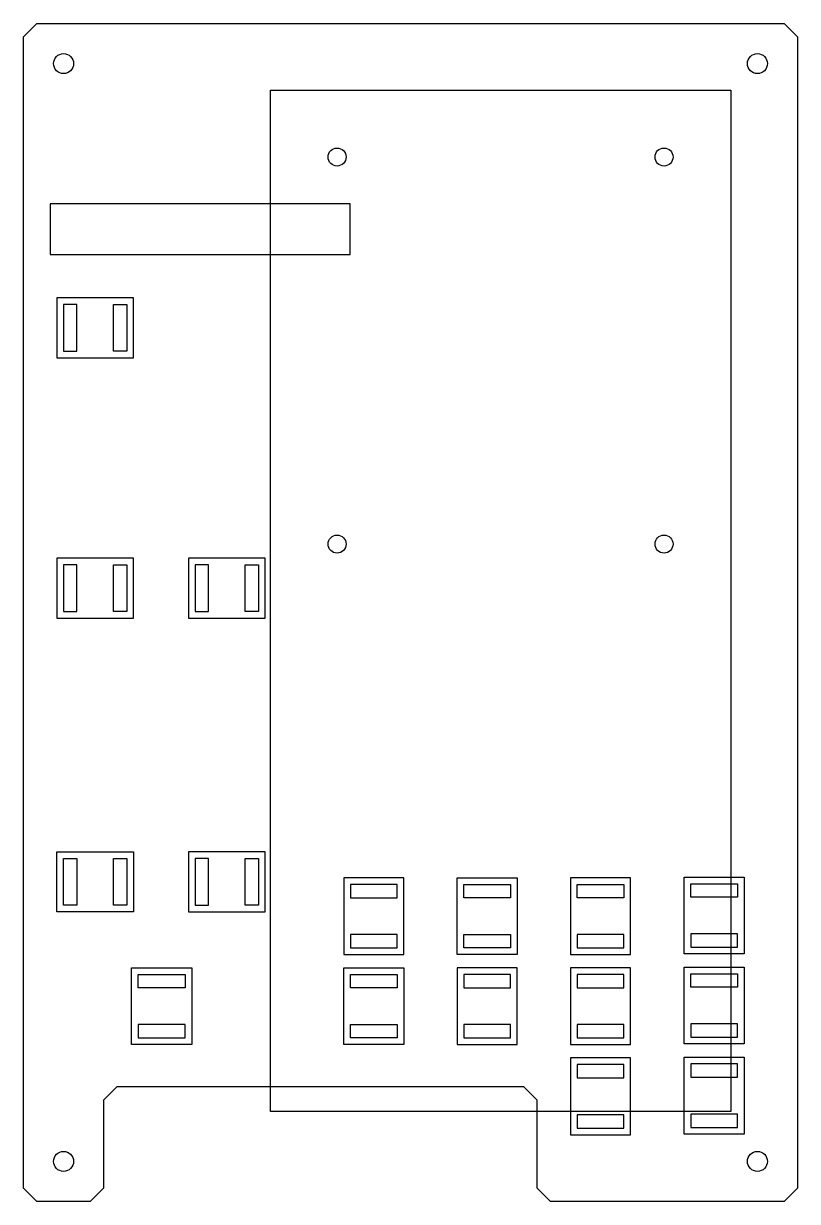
# Model space of a CAD drawing. Header units: millimetres. Extents: x -37 to 79, y -166 to 10.
import ezdxf

# ---------------------------------------------------------------- set-up
doc = ezdxf.new("R2010")
doc.units = ezdxf.units.MM

msp = doc.modelspace()

# ---------------------------------------------------------------- linework, layer by layer
for points in [[(77, 10), (79, 8), (79, -164.5), (77, -166.5), (42, -166.5), (40, -164.5), (40, -151.31), (38, -149.31), (-23, -149.31), (-25, -151.31), (-25, -164.5), (-27, -166.5), (-35, -166.5), (-37, -164.5), (-37, 8), (-35, 10)], [(-29, -32.09), (-31, -32.09), (-31, -39.09), (-29, -39.09)], [(-21.5, -39.09), (-23.5, -39.09), (-23.5, -32.09), (-21.5, -32.09)], [(-29, -71.09), (-31, -71.09), (-31, -78.09), (-29, -78.09)], [(-23.5, -71.09), (-21.5, -71.09), (-21.5, -78.09), (-23.5, -78.09)], [(-9.3, -71.09), (-11.3, -71.09), (-11.3, -78.09), (-9.3, -78.09)], [(-3.8, -71.09), (-1.8, -71.09), (-1.8, -78.09), (-3.8, -78.09)], [(-29, -122.09), (-31, -122.09), (-31, -115.09), (-29, -115.09)], [(-21.5, -122.09), (-23.5, -122.09), (-23.5, -115.09), (-21.5, -115.09)], [(-9.3, -115.09), (-11.3, -115.09), (-11.3, -122.09), (-9.3, -122.09)], [(-3.8, -122.09), (-3.8, -115.09), (-1.8, -115.09), (-1.8, -122.09)], [(12, -119), (12, -121), (19, -121), (19, -119)], [(36, -121), (29, -121), (29, -119), (36, -119)], [(46, -121), (46, -119), (53, -119), (53, -121)], [(70, -118.9), (70, -120.9), (63, -120.9), (63, -118.9)], [(12, -126.5), (12, -128.5), (19, -128.5), (19, -126.5)], [(36, -128.5), (29, -128.5), (29, -126.5), (36, -126.5)], [(46, -126.5), (46, -128.5), (53, -128.5), (53, -126.5)], [(63, -126.4), (63, -128.4), (70, -128.4), (70, -126.4)], [(-12.8, -132.5), (-12.8, -134.5), (-19.8, -134.5), (-19.8, -132.5)], [(19, -132.5), (19, -134.5), (12, -134.5), (12, -132.5)], [(29, -132.5), (29, -134.5), (36, -134.5), (36, -132.5)], [(46, -132.5), (46, -134.5), (53, -134.5), (53, -132.5)], [(70, -132.4), (70, -134.4), (63, -134.4), (63, -132.4)], [(-19.8, -140), (-19.8, -142), (-12.8, -142), (-12.8, -140)], [(19, -142), (12, -142), (12, -140), (19, -140)], [(29, -140), (29, -142), (36, -142), (36, -140)], [(46, -140), (46, -142), (53, -142), (53, -140)], [(63, -139.9), (63, -141.9), (70, -141.9), (70, -139.9)], [(46, -146), (46, -148), (53, -148), (53, -146)], [(63, -145.9), (63, -147.9), (70, -147.9), (70, -145.9)], [(46, -153.5), (46, -155.5), (53, -155.5), (53, -153.5)], [(63, -153.4), (63, -155.4), (70, -155.4), (70, -153.4)]]:
    msp.add_lwpolyline(points, close=True)
at = {"color": 1, "true_color": 0xff0000, "flags": 128}
for points in [[(0, 0), (69, 0), (69, -153), (0, -153)], [(11.98, -17), (-32.99, -17), (-32.99, -24.63), (11.98, -24.63)], [(-20.5, -31.09), (-32, -31.09), (-32, -40.09), (-20.5, -40.09)], [(-20.5, -70.09), (-32, -70.09), (-32, -79.09), (-20.5, -79.09)], [(-0.8, -70.09), (-12.3, -70.09), (-12.3, -79.09), (-0.8, -79.09)], [(-20.5, -123.09), (-32, -123.09), (-32, -114.09), (-20.5, -114.09)], [(-0.8, -114.09), (-12.3, -114.09), (-12.3, -123.09), (-0.8, -123.09)], [(11, -118), (11, -129.5), (20, -129.5), (20, -118)], [(37, -129.5), (28, -129.5), (28, -118), (37, -118)], [(45, -118), (45, -129.5), (54, -129.5), (54, -118)], [(71, -117.9), (71, -129.4), (62, -129.4), (62, -117.9)], [(-11.8, -131.5), (-11.8, -143), (-20.8, -143), (-20.8, -131.5)], [(20, -131.5), (20, -143), (11, -143), (11, -131.5)], [(28, -131.5), (28, -143), (37, -143), (37, -131.5)], [(45, -131.5), (45, -143), (54, -143), (54, -131.5)], [(71, -131.4), (71, -142.9), (62, -142.9), (62, -131.4)], [(45, -145), (45, -156.5), (54, -156.5), (54, -145)], [(71, -144.9), (71, -156.4), (62, -156.4), (62, -144.9)]]:
    msp.add_lwpolyline(points, close=True, dxfattribs=at)
for centre, radius in [((-31, 4), 1.5), ((73, 4), 1.5), ((10, -10), 1.35), ((59, -10), 1.35), ((10, -68), 1.35), ((59, -68), 1.35), ((-31, -160.5), 1.5), ((73, -160.5), 1.5)]:
    msp.add_circle(centre, radius)

doc.saveas('drawing.dxf')
